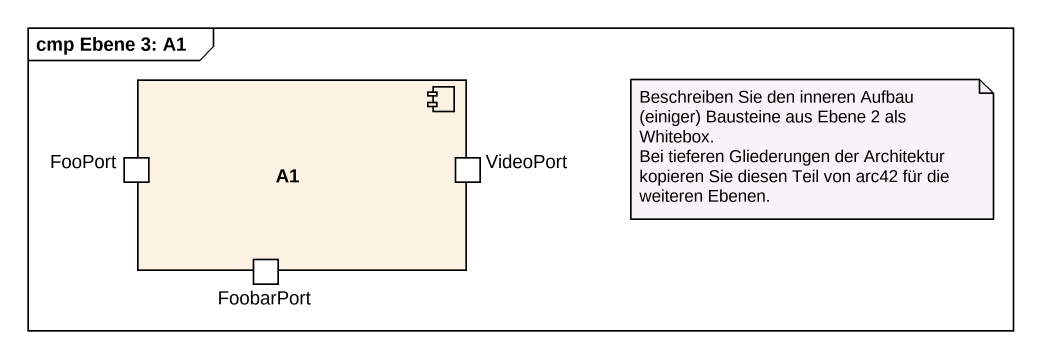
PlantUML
@startuml
mainframe cmp Ebene 3: A1
component A1 {
  port FooPort
  port VideoPort
  port FoobarPort
}
note as N1
  Beschreiben Sie den inneren Aufbau (einiger) Bausteine aus Ebene 2 als Whitebox.
  Bei tieferen Gliederungen der Architektur kopieren Sie diesen Teil von arc42 für die weiteren Ebenen.
end note
@enduml
